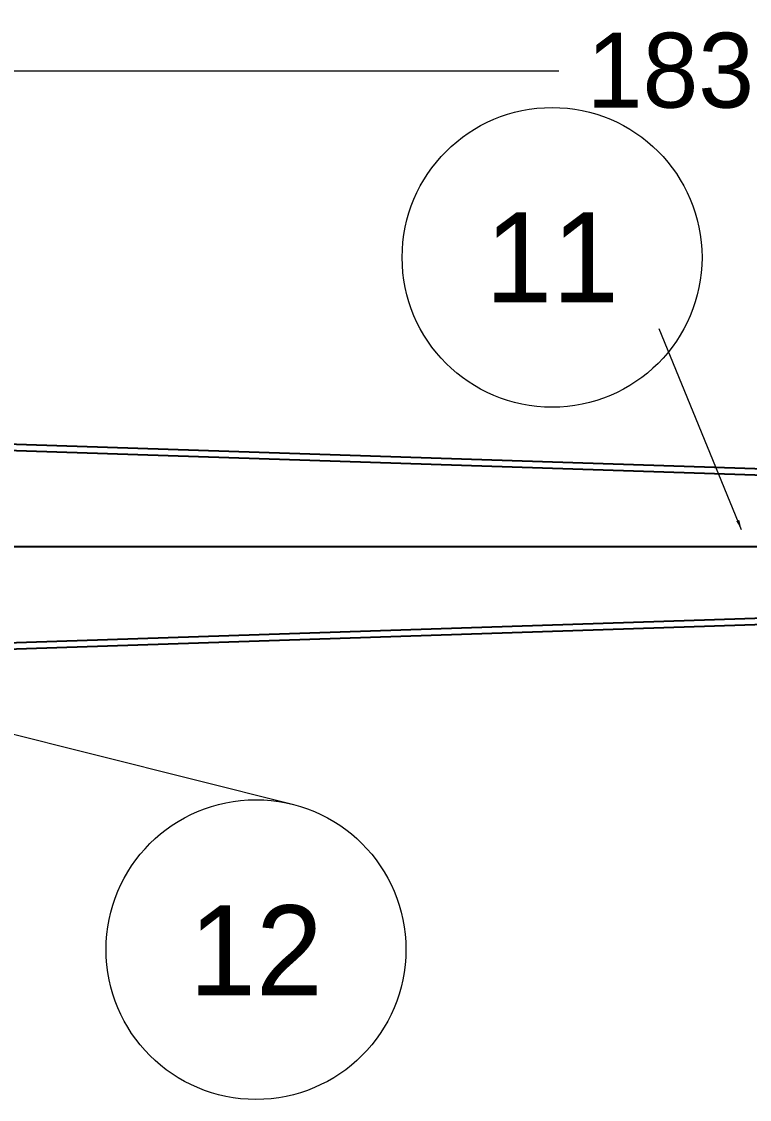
# Model space of a CAD drawing. Header units: centimetres. Extents: x 14 to 66415, y 14 to 43040.
# Drawn here: x 40472 to 41928, y 36821 to 38979 of the extents above; entities that cross this region are included whole.
import ezdxf
from ezdxf.enums import TextEntityAlignment as Align

# ---------------------------------------------------------------- set-up
doc = ezdxf.new("R2010")
doc.units = ezdxf.units.CM
doc.header["$LTSCALE"] = 10
doc.header["$MEASUREMENT"] = 0
doc.layers.get('DEFPOINTS').update_dxf_attribs({"color": 2, "linetype": 'CONTINUOUS'})
for name, color, linetype in [('ACERO1', 144, 'CONTINUOUS'), ('DIMENCIONES', 252, 'CONTINUOUS'), ('TEXT', 7, 'CONTINUOUS'), ('TEXTOS', 7, 'CONTINUOUS')]:
    doc.layers.add(name, color=color, linetype=linetype)
doc.styles.get("Standard").update_dxf_attribs({"font": ''})
doc.styles.get('Standard').set_extended_font_data('Zurich Ex BT')
doc.dimstyles.get("Standard").update_dxf_attribs({"dimtxt": 200, "dimasz": 80, "dimexe": 3, "dimexo": 10, "dimgap": 0.09, "dimtad": 0, "dimtih": 1, "dimtoh": 1, "dimzin": 0, "dimdsep": 46, "dimtxsty": 'Standard', "dimcen": 0.09, "dimclrd": 256, "dimclre": 256, "dimclrt": 256, "dimadec": 0, "dimazin": 0, "dimtfac": 1, "dimtofl": 0, "dimtmove": 0, "dimatfit": 3, "dimfxl": 0, "dimtolj": 1, "dimtzin": 0, "dimlwd": 0, "dimlwe": 0, "dimarcsym": 0})

# ---------------------------------------------------------------- blocks, each defined once
blk = doc.blocks.new('*D211')
at = {"layer": 'DEFPOINTS', "color": 0}
for p in [(43656, 38880.8), (39996, 38148.3), (43656, 37928.3)]:
    blk.add_point(p, dxfattribs=at)
at = {"layer": 'DIMENCIONES', "lineweight": 0}
for p, q in [((39996, 38158.3), (39996, 38883.8)), ((40066, 38880.8), (41547.3, 38880.8)), ((43586, 38880.8), (42104.7, 38880.8)), ((43656, 37938.3), (43656, 38883.8))]:
    blk.add_line(p, q, dxfattribs=at)
at = {"layer": 'DIMENCIONES'}
for points in [[(40066, 38892.5), (40066, 38869.1), (39996, 38880.8)], [(43586, 38892.5), (43586, 38869.1), (43656, 38880.8)]]:
    blk.add_solid(points, dxfattribs=at)
at = {"layer": 'DIMENCIONES', "insert": (41826, 38880.8), "char_height": 150, "attachment_point": 5}
blk.add_mtext('\\A1;1830', dxfattribs=at)

msp = doc.modelspace()

# ---------------------------------------------------------------- linework, layer by layer
at = {"layer": 'ACERO1'}
for p, q in [((39995.576, 38135.57), (43630.176, 38016.403)), ((39995.992, 38148.263), (43630.592, 38029.096)), ((39995.992, 38135.556), (43630.592, 38016.389)), ((39995.992, 37928.263), (43630.592, 37928.263)), ((39995.576, 37720.956), (43630.176, 37840.123)), ((39995.992, 37708.263), (43630.592, 37827.43))]:
    msp.add_line(p, q, dxfattribs=at)
at = {"layer": 'TEXT', "lineweight": 5}
for centre in [(41533.504, 38507.146), (40940.981, 37121.375)]:
    msp.add_circle(centre, 300, dxfattribs=at)

# ---------------------------------------------------------------- texts
at = {"layer": 'TEXTOS', "lineweight": 5}
for s, p in [('11', (41533.504, 38507.146)), ('12', (40940.981, 37121.375))]:
    msp.add_text(s, height=180, dxfattribs=at).set_placement(p, align=Align.MIDDLE)

# ---------------------------------------------------------------- dimensions: what is measured, and where the dimension line sits
at = {"layer": 'DIMENCIONES', "color": 0}
dim = msp.add_linear_dim(base=(43655.992, 38880.808), p1=(39995.992, 38148.263), p2=(43655.992, 37928.263), text='1830', dimstyle='Standard', override={"dimtxt": 150, "dimasz": 70}, dxfattribs=at)
dim.commit()
dim.dimension.update_dxf_attribs({"geometry": '*D211', "text_midpoint": (41825.992, 38880.808)})

# ---------------------------------------------------------------- leaders
at = {"layer": 'TEXTOS'}
for points in [[(41912.558, 37961.9), (41747.88, 38364.073)], [(40002.501, 37666.65), (41014.126, 37412.321)]]:
    msp.add_leader(points, dimstyle='Standard', override={"dimasz": 20, "dimgap": 0.09, "dimtad": 0, "dimclrd": 256}, dxfattribs=at)

doc.saveas('drawing.dxf')
